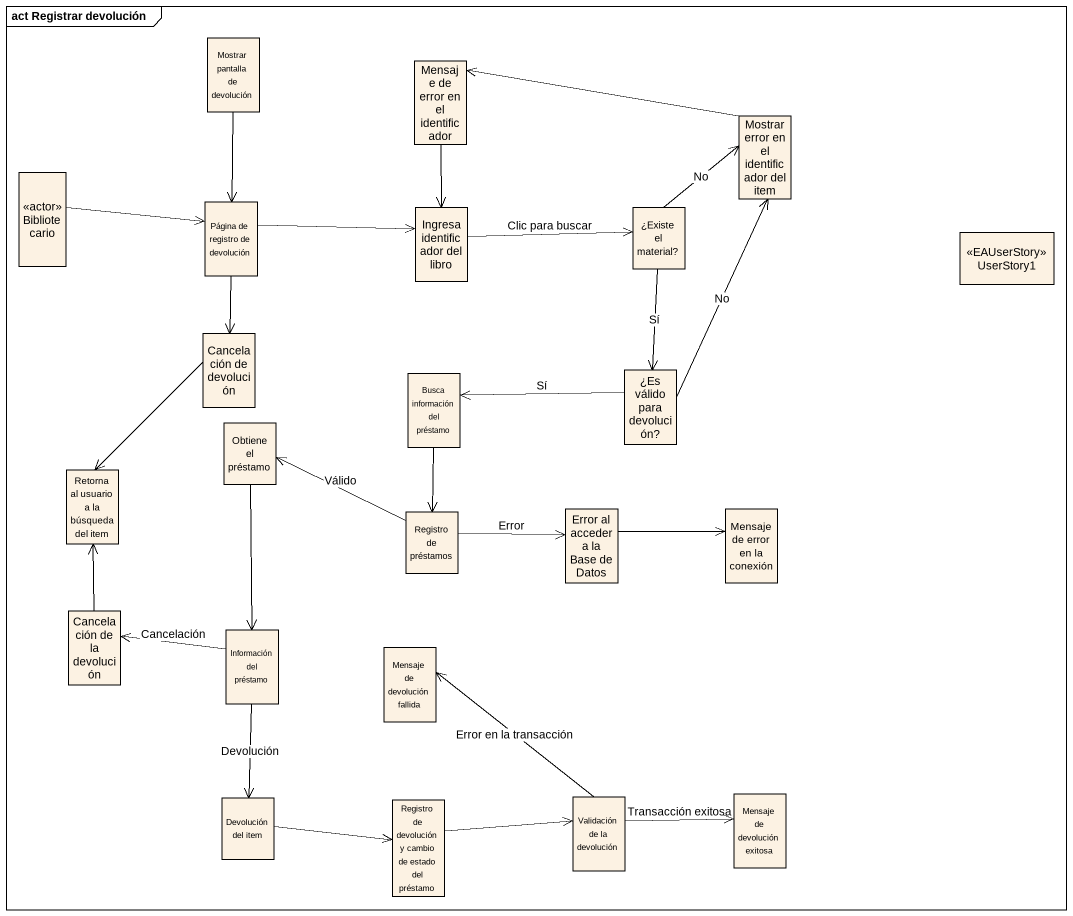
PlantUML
@startuml
mainframe act Registrar devolución
hide empty description
state "Mostrar pantalla de devolución" as Mostrar_pantalla_de <<object>>
state "Mensaje de error en el identificador" as Mensaje_de_error_en_el <<object>>
state "Mostrar error en el identificador del item" as Mostrar_error_en_el <<object>>
state Bibliotecario <<actor>>
state "Página de registro de devolución" as Página_de_registro_de <<object>>
state "Ingresa identificador del libro" as Ingresa_identificador_del <<object>>
state "¿Existe el material?" as Existe_el_material <<object>>
state UserStory1 <<EAUserStory>>
state "Cancelación de devolución" as Cancelación_de_devolución <<object>>
state "Busca información del préstamo" as Busca_información_del <<object>>
state "¿Es válido para devolución?" as Es_válido_para_devolución <<object>>
state "Obtiene el préstamo" as Obtiene_el_préstamo <<object>>
state "Retorna al usuario a la búsqueda del item" as Retorna_al_usuario_a_la <<object>>
state "Registro de préstamos" as Registro_de_préstamos <<object>>
state "Error al acceder a la Base de Datos" as Error_al_acceder_a_la_Base <<object>>
state "Mensaje de error en la conexión" as Mensaje_de_error_en_la <<object>>
state "Cancelación de la devolución" as Cancelación_de_la_devolución <<object>>
state "Información del préstamo" as Información_del_préstamo <<object>>
state "Mensaje de devolución fallida" as Mensaje_de_devolución <<object>>
state "Devolución del item" as Devolución_del_item <<object>>
state "Validación de la devolución" as Validación_de_la_devolución <<object>>
state "Mensaje de devolución exitosa" as Mensaje_de_devolución_2 <<object>>
state "Registro de devolución y cambio de estado del préstamo" as Registro_de_devolución_y <<object>>
Mostrar_pantalla_de --> Página_de_registro_de
Mensaje_de_error_en_el --> Ingresa_identificador_del
Mostrar_error_en_el -left-> Mensaje_de_error_en_el
Bibliotecario -right-> Página_de_registro_de
Página_de_registro_de -right-> Ingresa_identificador_del
Página_de_registro_de --> Cancelación_de_devolución
Ingresa_identificador_del -right-> Existe_el_material : Clic para buscar
Existe_el_material -up-> Mostrar_error_en_el : No
Existe_el_material --> Es_válido_para_devolución : Sí
Cancelación_de_devolución --> Retorna_al_usuario_a_la
Busca_información_del --> Registro_de_préstamos
Es_válido_para_devolución -up-> Mostrar_error_en_el : No
Es_válido_para_devolución -left-> Busca_información_del : Sí
Obtiene_el_préstamo --> Información_del_préstamo
Registro_de_préstamos -left-> Obtiene_el_préstamo : Válido
Registro_de_préstamos -right-> Error_al_acceder_a_la_Base : Error
Error_al_acceder_a_la_Base -right-> Mensaje_de_error_en_la
Cancelación_de_la_devolución -up-> Retorna_al_usuario_a_la
Información_del_préstamo -left-> Cancelación_de_la_devolución : Cancelación
Información_del_préstamo --> Devolución_del_item : Devolución
Devolución_del_item -right-> Registro_de_devolución_y
Validación_de_la_devolución -up-> Mensaje_de_devolución : Error en la transacción
Validación_de_la_devolución -right-> Mensaje_de_devolución_2 : Transacción exitosa
Registro_de_devolución_y -right-> Validación_de_la_devolución
@enduml
